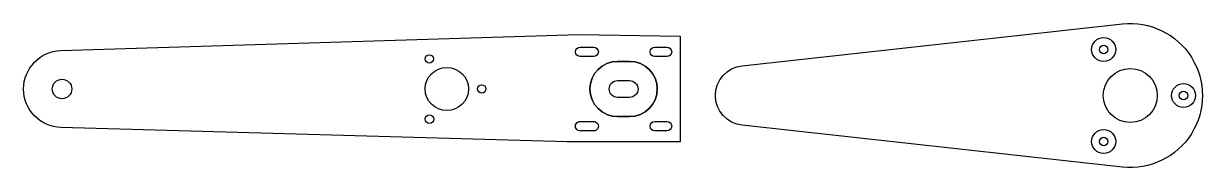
# Model space of a CAD drawing. Header units: millimetres. Extents: x -300 to 190, y -47 to 13.
import ezdxf

# ---------------------------------------------------------------- set-up
doc = ezdxf.new("R2010")
doc.units = ezdxf.units.MM
doc.header["$MEASUREMENT"] = 0

msp = doc.modelspace()

# ---------------------------------------------------------------- linework, layer by layer
for points in [[(156.72, -46.48), (-1.37, -29.08, -0.896001), (-1.37, -4.23), (156.72, 13.16, -1.116071)], [(-27.19, 8.05), (-27.19, -35.95), (-74.19, -35.95), (-284.65, -29.95, -0.970648), (-284.69, 2.04), (-69.31, 8.73)], [(-68.69, -0.45, -1), (-68.69, 3.55), (-63.19, 3.55, -1), (-63.19, -0.45)], [(-37.69, -0.45, -1), (-37.69, 3.55), (-32.69, 3.55, -1), (-32.69, -0.45)], [(-53.19, -25.45), (-48.19, -25.45, 1), (-48.19, -2.45), (-53.19, -2.45, 1)], [(-53.19, -25.45, -1), (-53.19, -2.45), (-48.19, -2.45, -1), (-48.19, -25.45)], [(-48.19, -10.45, -1), (-48.19, -17.45), (-53.19, -17.45, -1), (-53.19, -10.45)], [(-68.67, -31.45, -1.005524), (-68.69, -27.45), (-63.19, -27.45, -1.000011), (-63.19, -31.45)], [(-37.69, -31.45, -1), (-37.69, -27.45), (-32.69, -27.45, -1), (-32.69, -31.45)]]:
    msp.add_lwpolyline(points, format="xyb", close=True)
at = {"linetype": 'ByBlock'}
for centre in [(148.93, 2.51), (182.14, -16.66), (148.93, -35.83)]:
    msp.add_circle(centre, 5, dxfattribs=at)
for centre, radius in [((-131.47, -1.41), 1.75), ((148.93, 2.51), 1.75), ((-124.19, -13.95), 9), ((160, -16.66), 11.25), ((-284.19, -13.95), 4.05), ((-109.69, -13.92), 1.75), ((182.14, -16.66), 1.75), ((-131.41, -26.53), 1.75), ((148.93, -35.83), 1.75)]:
    msp.add_circle(centre, radius)

doc.saveas('drawing.dxf')
